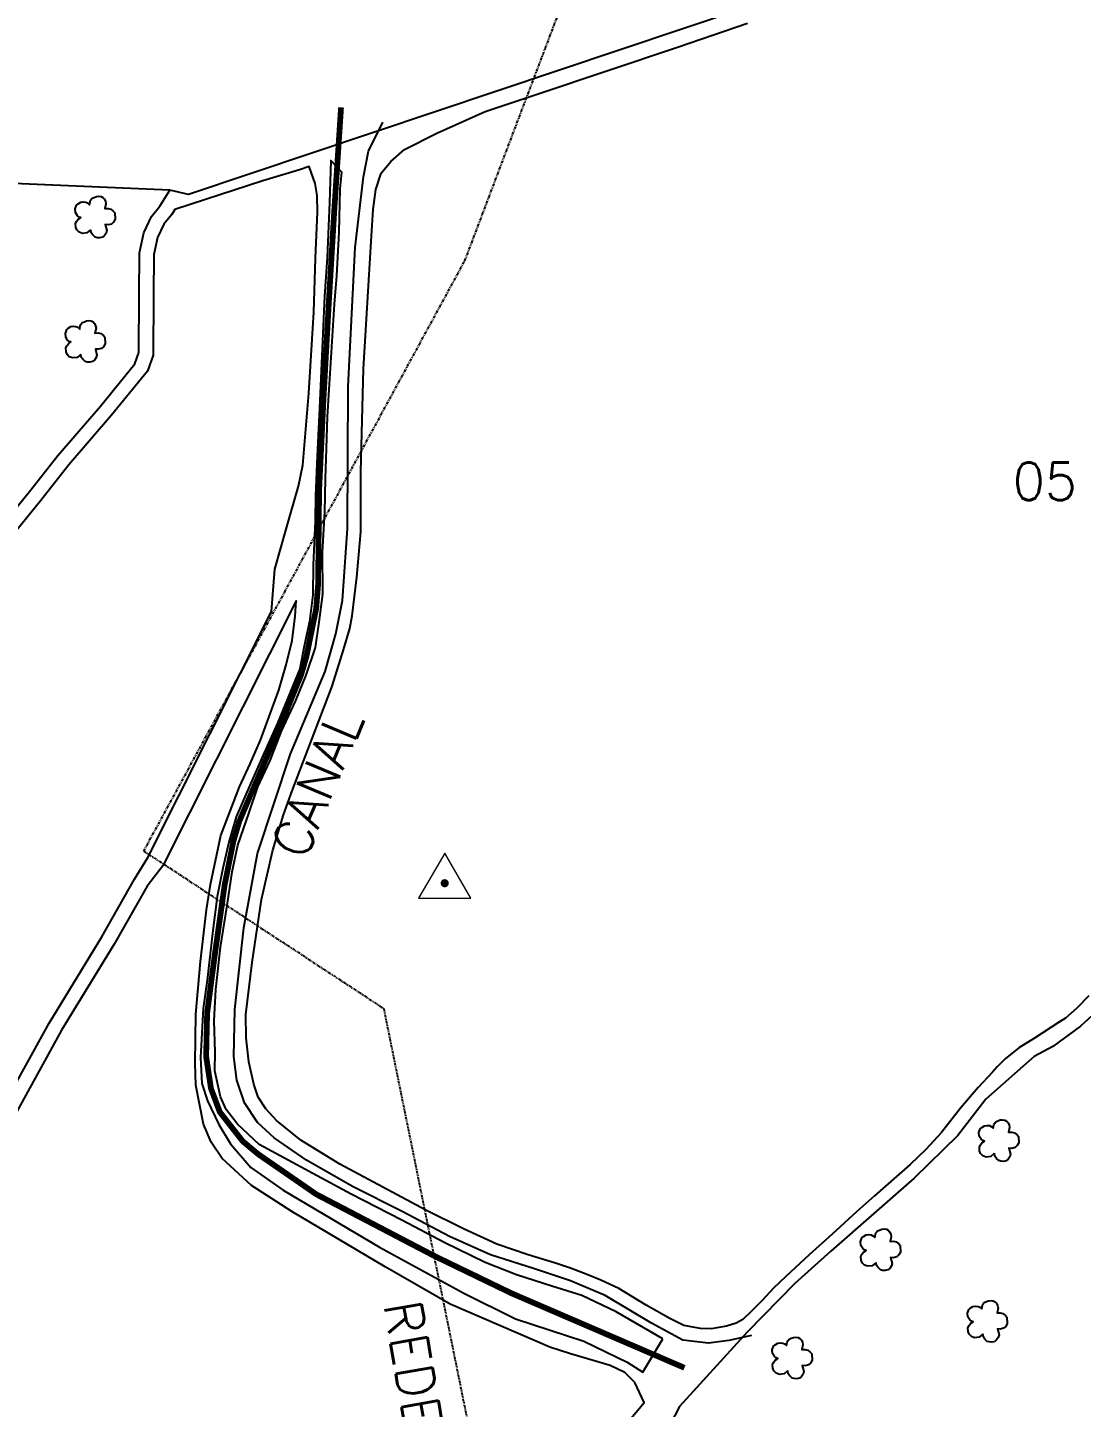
# Model space of a CAD drawing. Header units: millimetres. Extents: x 732555 to 734655, y 7802962 to 7805932.
# Drawn here: x 733576.2 to 733941.8, y 7804365.7 to 7804844.3 of the extents above; entities that cross this region are included whole.
import ezdxf

# ---------------------------------------------------------------- set-up
doc = ezdxf.new("R2010")
doc.units = ezdxf.units.MM
doc.linetypes.add('ACANSTGB', pattern=[0.354331, 0.15748, -0.03937, 0.03937, -0.03937, 0.03937, -0.03937])
doc.linetypes.add('CONTINUO', pattern=[0])
for name, color, linetype in [('0114000267', 1, 'Continuous'), ('0114000267003', 5, 'Continuous'), ('0114000267004', 5, 'Continuous'), ('0114000267005', 5, 'Continuous'), ('CANAL', 7, 'Continuous'), ('MATO', 3, 'Continuous'), ('REDE DE LUZ', 6, 'Continuous'), ('TEXTO', 7, 'Continuous'), ('TEXTO_NUN_TAL', 7, 'Continuous')]:
    doc.layers.add(name, color=color, linetype=linetype)
doc.layers.add('TEXTO_DIVERSOS', color=7, linetype='Continuous', lineweight=5)
doc.styles.add('Simplex', font='simplex.shx')

msp = doc.modelspace()

# ---------------------------------------------------------------- linework, layer by layer
msp.add_lwpolyline([(733827.32, 7804390.56), (733819.5, 7804388.81), (733812.38, 7804387.9), (733803.5, 7804389.02), (733792.71, 7804394.92), (733776.55, 7804404.44), (733764.54, 7804409.59), (733752.05, 7804413.74), (733736.79, 7804418.63), (733722.6, 7804424.95), (733706.12, 7804433.67), (733688.95, 7804442.28), (733672.9, 7804451.43), (733661.73, 7804459.13), (733655.94, 7804464.5), (733651.42, 7804471.36), (733648.82, 7804479.12), (733647.7, 7804487.41), (733648.07, 7804503.68), (733651.21, 7804531.96), (733655.94, 7804557.79), (733667.37, 7804592.4), (733679.48, 7804620.92), (733683.13, 7804634.02), (733685.43, 7804645.58), (733687.22, 7804670.5), (733687.39, 7804719.75), (733689.85, 7804768.06), (733692.75, 7804792.47), (733694.45, 7804801.48), (733699.46, 7804811.43)])
at = {"layer": '0114000267'}
msp.add_lwpolyline([(733846.01, 7804858.17), (733632.01, 7804786.37), (733625.57, 7804787.91), (733344.27, 7804799.87)], dxfattribs=at)
at = {"layer": '0114000267003', "linetype": 'Continuous', "flags": 128}
msp.add_lwpolyline([(733548.33, 7804435.02), (733583.62, 7804498.98), (733601.9, 7804528.93), (733613.29, 7804548.87), (733617.86, 7804556.39), (733660.83, 7804641.78), (733661.93, 7804656.48), (733665.89, 7804670.27), (733670.21, 7804685.19), (733671.64, 7804692.45), (733673.82, 7804717.52), (733675.46, 7804745.63), (733676.1, 7804764.35), (733676.75, 7804780.28), (733676.65, 7804786.1), (733675.93, 7804790.19), (733673.86, 7804796.1), (733670.53, 7804794.99), (733657.81, 7804791.1), (733637.86, 7804784.64), (733627.27, 7804781.21), (733626.19, 7804779.48), (733623.46, 7804776.1), (733621.26, 7804771.5), (733620.03, 7804765.63), (733619.86, 7804751.35), (733619.8, 7804730.69), (733617.74, 7804725.16), (733605.35, 7804709.8), (733590.49, 7804692.67), (733580.73, 7804680.26), (733570.78, 7804667.98)], dxfattribs=at)
at = {"layer": '0114000267004', "linetype": 'Continuous', "flags": 128}
msp.add_lwpolyline([(733785.6, 7804361.96), (733790.06, 7804367.36), (733786.86, 7804374.27), (733783.43, 7804377.79), (733778.32, 7804380.16), (733764.57, 7804384.25), (733757.34, 7804386.59), (733722.76, 7804401.45), (733700.24, 7804414.42), (733667.82, 7804433.6), (733653.83, 7804442.66), (733643.7, 7804452), (733639.83, 7804457.69), (733637.21, 7804463.86), (733634.61, 7804477.46), (733634.28, 7804485.12), (733634.51, 7804502.04), (733636.15, 7804520.33), (733638.3, 7804538.28), (733639.61, 7804547.01), (733643.27, 7804564.07), (733649.65, 7804580.87), (733653.36, 7804588.85), (733656.98, 7804597.14), (733663.34, 7804614.48), (733665.94, 7804623.24), (733668.01, 7804631.71), (733669.05, 7804640.11), (733669.39, 7804645.45), (733623.11, 7804553.48), (733617.66, 7804546.46), (733606.2, 7804526.38), (733587.94, 7804496.47), (733552.74, 7804432.65)], dxfattribs=at)
at = {"layer": '0114000267005'}
msp.add_lwpolyline([(733944.39, 7804508.45), (733940.27, 7804504.09), (733936.26, 7804500.66), (733933.92, 7804499.22), (733925.52, 7804493.73), (733920.16, 7804490.37), (733915.33, 7804486.56), (733912.58, 7804483.81), (733910.93, 7804481.96), (733905.96, 7804476.68), (733899.91, 7804469.44), (733893.23, 7804460.97), (733887.8, 7804455.1), (733882.37, 7804449.88), (733870.03, 7804439.01), (733863.78, 7804433.49), (733855.32, 7804425.79), (733847.32, 7804418.62), (733839.25, 7804411.07), (733835.02, 7804407.07), (733831.02, 7804402.77), (733827.39, 7804399.07), (733824.37, 7804396.12), (733822.03, 7804394.84), (733818.71, 7804393.86), (733813.4, 7804392.92), (733809.67, 7804392.97), (733803.92, 7804394.1), (733799.06, 7804396.51), (733790.85, 7804401.13), (733781.27, 7804406.93), (733775.05, 7804409.81), (733770.57, 7804411.65), (733764.53, 7804413.92), (733759.34, 7804415.66), (733749.9, 7804418.59), (733739.05, 7804422.27), (733727.45, 7804427.55), (733714.33, 7804434.06), (733684.54, 7804449.98), (733671.03, 7804458.36), (733662.5, 7804465.23), (733658.88, 7804469.23), (733656.24, 7804473.23), (733654.65, 7804477.76), (733652.92, 7804485.53), (733652.01, 7804493.84), (733651.86, 7804501.99), (733654.12, 7804520.03), (733657.37, 7804541.84), (733661.29, 7804558.98), (733664.92, 7804571.21), (733668.01, 7804579.51), (733681.83, 7804615.89), (733685.75, 7804628.42), (733688.02, 7804635.82), (733688.77, 7804640.27), (733690.43, 7804653.63), (733691.79, 7804669.34), (733691.79, 7804690.24), (733692.69, 7804725.95), (733695.35, 7804770.1), (733696.09, 7804781.17), (733697, 7804788.12), (733698.89, 7804793.85), (733702.16, 7804797.89), (733706.99, 7804802.04), (733718.21, 7804807.71), (733734.94, 7804815.21), (733752.94, 7804821.16), (733801.69, 7804837.45), (733826.01, 7804845.84)], dxfattribs=at)
at = {"layer": 'CANAL', "linetype": 'Continuous', "const_width": 2}
msp.add_lwpolyline([(733684.94, 7804816.61), (733682.58, 7804780.66), (733680.72, 7804749.26), (733678.85, 7804715.55), (733677.33, 7804683.81), (733676.99, 7804651.23), (733676.32, 7804642.79), (733672.93, 7804626.15), (733671.07, 7804619.74), (733664.31, 7804603.19), (733657.22, 7804586.65), (733649.62, 7804568.93), (733647.59, 7804562.08), (733644.55, 7804546.89), (733641.17, 7804522.92), (733638.47, 7804502.32), (733638.13, 7804487.38), (733639.82, 7804476.24), (733642.86, 7804468.14), (733650.8, 7804458.01), (733656.03, 7804453.62), (733676.3, 7804439.61), (733717.35, 7804418.17), (733744.11, 7804405.23), (733804.07, 7804379.4)], dxfattribs=at)
at = {"layer": 'CANAL', "linetype": 'Continuous'}
msp.add_lwpolyline([(733796.58, 7804389.49), (733780.36, 7804398.79), (733768.49, 7804404.45), (733758.09, 7804407.74), (733745.86, 7804411.7), (733734.93, 7804415.97), (733720.9, 7804422.7), (733706.01, 7804430.59), (733688.41, 7804439.57), (733676.7, 7804445.96), (733656.55, 7804456.8), (733649.06, 7804463.88), (733645.1, 7804469), (733643.08, 7804473.4), (733641.2, 7804482.45), (733641.22, 7804488.89), (733640.89, 7804499.76), (733641.44, 7804510.65), (733643.16, 7804525.35), (733645.45, 7804539.81), (733647.12, 7804551.47), (733649.15, 7804560.7), (733653.11, 7804571.99), (733656.1, 7804580.91), (733660.39, 7804590.04), (733664.29, 7804600.29), (733669.26, 7804610.87), (733672.86, 7804619.62), (733676.07, 7804629.24), (733677.38, 7804638.01), (733678.59, 7804647.7), (733678.45, 7804662.38), (733679.36, 7804676.33), (733679.56, 7804687.74), (733679.9, 7804698.24), (733680.2, 7804709.28), (733680.77, 7804718.78), (733682.63, 7804748.3), (733682.63, 7804748.3), (733682.63, 7804748.3), (733683.5, 7804758.17), (733684.25, 7804773.36), (733684.58, 7804788.41), (733685.18, 7804794.11), (733681.39, 7804798.2), (733680.9, 7804783.64), (733680.09, 7804764.52), (733679.17, 7804751.15), (733679.17, 7804751.15), (733679.17, 7804751.15), (733677.48, 7804712.23), (733677.48, 7804712.23), (733676.99, 7804702.82), (733676.58, 7804693.04), (733676.09, 7804681.81), (733675.92, 7804673.14), (733675.27, 7804657.93), (733675.17, 7804647.57), (733673.96, 7804638.28), (733672.15, 7804629.73), (733670.6, 7804621.81), (733667.44, 7804613.94), (733662.84, 7804602.97), (733657.81, 7804591.68), (733652.3, 7804579.11), (733648.57, 7804570.49), (733646.02, 7804561.76), (733643.9, 7804552.67), (733641.91, 7804542.92), (733640.44, 7804531.12), (733638.47, 7804513.87), (733637.12, 7804504.08), (733637.12, 7804504.08), (733636.21, 7804487.03), (733636.68, 7804478.06), (733638.56, 7804472.05), (733642.48, 7804463.81), (733646.62, 7804457.05), (733653.62, 7804448.93), (733664.88, 7804440.98), (733698.25, 7804421.24), (733727.55, 7804405.23), (733745.45, 7804396.37), (733769.2, 7804388.68), (733784.19, 7804381.33), (733789.63, 7804377.9), (733796.58, 7804389.49)], close=True, dxfattribs=at)
at = {"layer": 'MATO', "linetype": 'Continuous', "flags": 128}
for points in [[(733567, 7804671.27), (733576.82, 7804683.38), (733586.64, 7804695.85), (733601.51, 7804713.01), (733613.34, 7804727.66), (733614.8, 7804731.6), (733614.86, 7804751.39), (733615.04, 7804766.18), (733616.49, 7804773.12), (733619.2, 7804778.78), (733622.11, 7804782.38), (733625.57, 7804787.91), (733397.7, 7804797.6)], [(733970.68, 7804524.46), (733941.47, 7804497.91), (733931.89, 7804490.88), (733925.47, 7804487.37), (733908.62, 7804472.58), (733898.92, 7804459.98), (733883.77, 7804445.19), (733854.86, 7804419.88), (733842.37, 7804408.61), (733825.89, 7804391.76), (733802.37, 7804365.95), (733797.41, 7804356.37)]]:
    msp.add_lwpolyline(points, dxfattribs=at)
at = {"layer": 'MATO', "linetype": 'CONTINUO'}
for points in [[(733598.04, 7804774.08, 0), (733596.79, 7804773.04, 0), (733595.21, 7804772.85, 0), (733594.08, 7804773.29, 0), (733593.28, 7804774.08, 0), (733592.94, 7804774.98, 0), (733592.85, 7804776.31, 0), (733593.29, 7804777.16, 0), (733593.74, 7804777.78, 0), (733594.66, 7804778.4, 0), (733594.07, 7804778.58, 0), (733593.5, 7804779.05, 0), (733592.83, 7804780.12, 0), (733592.71, 7804781.38, 0), (733593.19, 7804782.7, 0), (733593.7, 7804783.17, 0), (733594.63, 7804783.74, 0), (733595.61, 7804783.87, 0), (733596.39, 7804783.76, 0), (733597.01, 7804783.47, 0), (733597.69, 7804782.86, 0), (733597.89, 7804784.02, 0), (733598.06, 7804784.48, 0), (733598.57, 7804785.12, 0), (733599.32, 7804785.4, 0), (733600.06, 7804785.72, 0), (733600.88, 7804785.8, 0), (733601.67, 7804785.69, 0), (733602.3, 7804785.35, 0), (733602.77, 7804784.84, 0), (733603.19, 7804784.03, 0), (733603.35, 7804783.12, 0), (733602.97, 7804781.5, 0), (733604.11, 7804781.52, 0), (733605.04, 7804781.3, 0), (733605.93, 7804780.6, 0), (733606.42, 7804780.04, 0), (733606.55, 7804777.81, 0), (733606, 7804776.81, 0), (733605.28, 7804776.15, 0), (733604.14, 7804775.84, 0), (733603.14, 7804775.93, 0), (733603.67, 7804773.85, 0), (733603.43, 7804772.97, 0), (733602.82, 7804772.12, 0), (733602.16, 7804771.59, 0), (733601.22, 7804771.36, 0), (733600.29, 7804771.42, 0), (733599.59, 7804771.62, 0), (733598.79, 7804772.4, 0), (733598.24, 7804773.11, 0), (733598.08, 7804774.19, 0)], [(733594.62, 7804730.93, 0), (733593.37, 7804729.88, 0), (733591.79, 7804729.7, 0), (733590.66, 7804730.14, 0), (733589.86, 7804730.93, 0), (733589.52, 7804731.83, 0), (733589.43, 7804733.16, 0), (733589.87, 7804734, 0), (733590.32, 7804734.63, 0), (733591.23, 7804735.24, 0), (733590.65, 7804735.43, 0), (733590.08, 7804735.9, 0), (733589.41, 7804736.96, 0), (733589.29, 7804738.23, 0), (733589.77, 7804739.54, 0), (733590.28, 7804740.01, 0), (733591.21, 7804740.58, 0), (733592.19, 7804740.71, 0), (733592.97, 7804740.6, 0), (733593.59, 7804740.32, 0), (733594.27, 7804739.71, 0), (733594.47, 7804740.87, 0), (733594.64, 7804741.33, 0), (733595.15, 7804741.97, 0), (733595.9, 7804742.25, 0), (733596.64, 7804742.57, 0), (733597.46, 7804742.65, 0), (733598.25, 7804742.54, 0), (733598.88, 7804742.2, 0), (733599.35, 7804741.69, 0), (733599.77, 7804740.88, 0), (733599.93, 7804739.97, 0), (733599.55, 7804738.35, 0), (733600.69, 7804738.37, 0), (733601.62, 7804738.14, 0), (733602.51, 7804737.44, 0), (733603, 7804736.88, 0), (733603.13, 7804734.66, 0), (733602.58, 7804733.66, 0), (733601.86, 7804733, 0), (733600.72, 7804732.69, 0), (733599.72, 7804732.78, 0), (733600.25, 7804730.7, 0), (733600.01, 7804729.81, 0), (733599.4, 7804728.97, 0), (733598.74, 7804728.44, 0), (733597.8, 7804728.21, 0), (733596.87, 7804728.27, 0), (733596.17, 7804728.46, 0), (733595.37, 7804729.25, 0), (733594.82, 7804729.96, 0), (733594.66, 7804731.04, 0)], [(733911.6, 7804453.72, 0), (733910.35, 7804452.67, 0), (733908.77, 7804452.49, 0), (733907.64, 7804452.93, 0), (733906.84, 7804453.71, 0), (733906.51, 7804454.62, 0), (733906.42, 7804455.95, 0), (733906.85, 7804456.79, 0), (733907.3, 7804457.41, 0), (733908.22, 7804458.03, 0), (733907.64, 7804458.22, 0), (733907.06, 7804458.69, 0), (733906.39, 7804459.75, 0), (733906.27, 7804461.01, 0), (733906.75, 7804462.33, 0), (733907.27, 7804462.8, 0), (733908.2, 7804463.37, 0), (733909.17, 7804463.5, 0), (733909.95, 7804463.39, 0), (733910.57, 7804463.1, 0), (733911.25, 7804462.5, 0), (733911.45, 7804463.65, 0), (733911.63, 7804464.12, 0), (733912.13, 7804464.76, 0), (733912.88, 7804465.03, 0), (733913.62, 7804465.36, 0), (733914.45, 7804465.43, 0), (733915.23, 7804465.32, 0), (733915.86, 7804464.99, 0), (733916.34, 7804464.48, 0), (733916.75, 7804463.66, 0), (733916.91, 7804462.75, 0), (733916.53, 7804461.14, 0), (733917.67, 7804461.16, 0), (733918.6, 7804460.93, 0), (733919.49, 7804460.23, 0), (733919.98, 7804459.67, 0), (733920.11, 7804457.44, 0), (733919.56, 7804456.45, 0), (733918.84, 7804455.78, 0), (733917.7, 7804455.48, 0), (733916.7, 7804455.57, 0), (733917.23, 7804453.49, 0), (733916.99, 7804452.6, 0), (733916.39, 7804451.75, 0), (733915.72, 7804451.23, 0), (733914.78, 7804451, 0), (733913.85, 7804451.05, 0), (733913.15, 7804451.25, 0), (733912.35, 7804452.04, 0), (733911.81, 7804452.75, 0), (733911.64, 7804453.83, 0)], [(733870.53, 7804415.83, 0), (733869.28, 7804414.78, 0), (733867.69, 7804414.6, 0), (733866.57, 7804415.04, 0), (733865.76, 7804415.83, 0), (733865.43, 7804416.73, 0), (733865.34, 7804418.06, 0), (733865.78, 7804418.9, 0), (733866.23, 7804419.53, 0), (733867.14, 7804420.14, 0), (733866.56, 7804420.33, 0), (733865.99, 7804420.8, 0), (733865.32, 7804421.86, 0), (733865.2, 7804423.13, 0), (733865.68, 7804424.44, 0), (733866.19, 7804424.92, 0), (733867.12, 7804425.48, 0), (733868.1, 7804425.61, 0), (733868.88, 7804425.5, 0), (733869.5, 7804425.22, 0), (733870.18, 7804424.61, 0), (733870.38, 7804425.77, 0), (733870.55, 7804426.23, 0), (733871.06, 7804426.87, 0), (733871.81, 7804427.15, 0), (733872.55, 7804427.47, 0), (733873.37, 7804427.55, 0), (733874.16, 7804427.44, 0), (733874.79, 7804427.1, 0), (733875.26, 7804426.59, 0), (733875.68, 7804425.78, 0), (733875.84, 7804424.87, 0), (733875.46, 7804423.25, 0), (733876.59, 7804423.27, 0), (733877.53, 7804423.04, 0), (733878.42, 7804422.34, 0), (733878.91, 7804421.78, 0), (733879.04, 7804419.56, 0), (733878.49, 7804418.56, 0), (733877.77, 7804417.9, 0), (733876.63, 7804417.59, 0), (733875.62, 7804417.68, 0), (733876.16, 7804415.6, 0), (733875.91, 7804414.71, 0), (733875.31, 7804413.87, 0), (733874.65, 7804413.34, 0), (733873.71, 7804413.11, 0), (733872.78, 7804413.17, 0), (733872.08, 7804413.37, 0), (733871.28, 7804414.15, 0), (733870.73, 7804414.86, 0), (733870.57, 7804415.94, 0)], [(733907.61, 7804391.04, 0), (733906.36, 7804389.99, 0), (733904.78, 7804389.81, 0), (733903.65, 7804390.25, 0), (733902.85, 7804391.04, 0), (733902.52, 7804391.94, 0), (733902.43, 7804393.27, 0), (733902.86, 7804394.11, 0), (733903.32, 7804394.73, 0), (733904.23, 7804395.35, 0), (733903.65, 7804395.54, 0), (733903.08, 7804396.01, 0), (733902.4, 7804397.07, 0), (733902.28, 7804398.34, 0), (733902.77, 7804399.65, 0), (733903.28, 7804400.12, 0), (733904.21, 7804400.69, 0), (733905.19, 7804400.82, 0), (733905.97, 7804400.71, 0), (733906.58, 7804400.43, 0), (733907.26, 7804399.82, 0), (733907.47, 7804400.98, 0), (733907.64, 7804401.44, 0), (733908.14, 7804402.08, 0), (733908.9, 7804402.35, 0), (733909.63, 7804402.68, 0), (733910.46, 7804402.76, 0), (733911.24, 7804402.64, 0), (733911.88, 7804402.31, 0), (733912.35, 7804401.8, 0), (733912.76, 7804400.98, 0), (733912.92, 7804400.08, 0), (733912.55, 7804398.46, 0), (733913.68, 7804398.48, 0), (733914.62, 7804398.25, 0), (733915.5, 7804397.55, 0), (733915.99, 7804396.99, 0), (733916.12, 7804394.77, 0), (733915.58, 7804393.77, 0), (733914.85, 7804393.1, 0), (733913.71, 7804392.8, 0), (733912.71, 7804392.89, 0), (733913.24, 7804390.81, 0), (733913, 7804389.92, 0), (733912.4, 7804389.08, 0), (733911.74, 7804388.55, 0), (733910.8, 7804388.32, 0), (733909.86, 7804388.37, 0), (733909.16, 7804388.57, 0), (733908.36, 7804389.36, 0), (733907.82, 7804390.07, 0), (733907.65, 7804391.15, 0)], [(733839.88, 7804378.31, 0), (733838.64, 7804377.27, 0), (733837.05, 7804377.08, 0), (733835.92, 7804377.52, 0), (733835.12, 7804378.31, 0), (733834.79, 7804379.21, 0), (733834.7, 7804380.54, 0), (733835.13, 7804381.39, 0), (733835.59, 7804382.01, 0), (733836.5, 7804382.63, 0), (733835.92, 7804382.81, 0), (733835.35, 7804383.28, 0), (733834.67, 7804384.35, 0), (733834.55, 7804385.61, 0), (733835.04, 7804386.93, 0), (733835.55, 7804387.4, 0), (733836.48, 7804387.97, 0), (733837.46, 7804388.1, 0), (733838.24, 7804387.98, 0), (733838.86, 7804387.7, 0), (733839.53, 7804387.09, 0), (733839.74, 7804388.25, 0), (733839.91, 7804388.71, 0), (733840.41, 7804389.35, 0), (733841.17, 7804389.63, 0), (733841.9, 7804389.95, 0), (733842.73, 7804390.03, 0), (733843.51, 7804389.92, 0), (733844.15, 7804389.58, 0), (733844.62, 7804389.07, 0), (733845.03, 7804388.26, 0), (733845.19, 7804387.35, 0), (733844.82, 7804385.73, 0), (733845.95, 7804385.75, 0), (733846.89, 7804385.53, 0), (733847.77, 7804384.83, 0), (733848.26, 7804384.27, 0), (733848.39, 7804382.04, 0), (733847.85, 7804381.04, 0), (733847.12, 7804380.38, 0), (733845.98, 7804380.07, 0), (733844.98, 7804380.16, 0), (733845.51, 7804378.08, 0), (733845.27, 7804377.2, 0), (733844.67, 7804376.35, 0), (733844.01, 7804375.82, 0), (733843.07, 7804375.59, 0), (733842.13, 7804375.65, 0), (733841.44, 7804375.85, 0), (733840.63, 7804376.63, 0), (733840.09, 7804377.34, 0), (733839.92, 7804378.42, 0)]]:
    msp.add_polyline3d(points, dxfattribs=at)
at = {"layer": 'REDE DE LUZ', "linetype": 'ACANSTGB', "ltscale": 6}
for points, elevation in [([(733616.5, 7804558.63), (733727.91, 7804763.42), (733768.08, 7804869.46)], 503.23), ([(733616.5, 7804558.63), (733699.73, 7804504.03), (733765.6, 7804179.96)], 504.69)]:
    msp.add_lwpolyline(points, dxfattribs=dict(at, elevation=elevation))
at = {"layer": 'TEXTO', "color": 7, "lineweight": 9, "flags": 128}
msp.add_lwpolyline([(733711.87, 7804542.27), (733729.95, 7804542.27), (733720.91, 7804557.93)], close=True, dxfattribs=at)
at = {"layer": 'TEXTO', "color": 7, "lineweight": 9, "const_width": 1.41, "flags": 128}
msp.add_lwpolyline([(733720.21, 7804547.49, -1), (733721.62, 7804547.49, -1)], format="xyb", close=True, dxfattribs=at)

# ---------------------------------------------------------------- texts
at = {"layer": 'TEXTO_DIVERSOS', "linetype": 'Continuous', "style": 'Simplex'}
for s, rotation, p in [('CANAL', 67.3306, (733672.43, 7804555.06)), ('REDE DE LUZ', 279.9106, (733699.68, 7804401.45))]:
    msp.add_text(s, height=13, rotation=rotation, dxfattribs=at).set_placement(p)
at = {"layer": 'TEXTO_NUN_TAL', "linetype": 'Continuous', "style": 'Simplex'}
msp.add_text('05', height=13, dxfattribs=at).set_placement((733918.01, 7804680.42))

doc.saveas('drawing.dxf')
